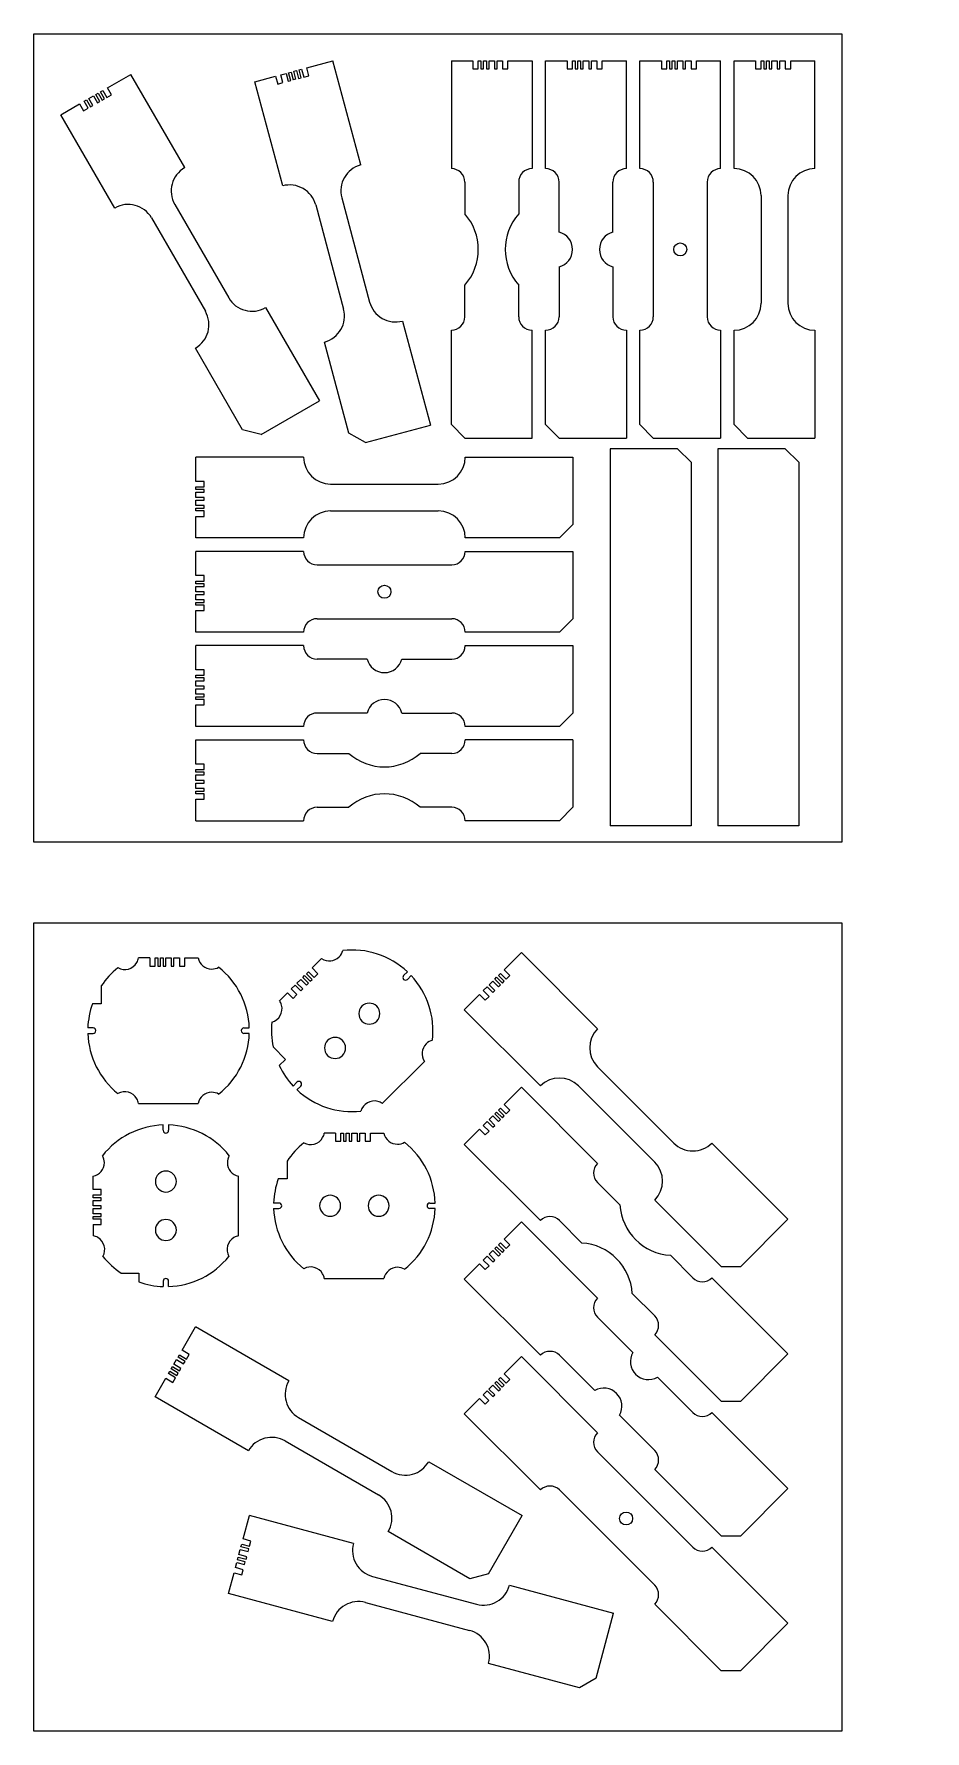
# Model space of a CAD drawing. Header units: millimetres. Extents: x 0 to 1032, y 0 to 630.
# Drawn here: x 0 to 331, y 0 to 630 of the extents above; entities that cross this region are included whole.
import ezdxf

# ---------------------------------------------------------------- set-up
doc = ezdxf.new("R2010")
doc.units = ezdxf.units.MM
doc.layers.get('0').update_dxf_attribs({"lineweight": 25, "true_color": 0xffffff})
for name, color, linetype, true_color in [('3', 7, 'Continuous', 0xffffff), ('4', 7, 'Continuous', 0xffffff), ('5', 5, 'Continuous', 0x0000ff)]:
    doc.layers.add(name, color=color, linetype=linetype, true_color=true_color)

# ---------------------------------------------------------------- blocks, each defined once
blk = doc.blocks.new('block 41')
at = {"color": 3, "true_color": 0x00ff00}
for p, q in [((0, -9), (0, 0)), ((140, 0), (140, -25)), ((0, -30), (0, -22)), ((140, -25), (135, -30)), ((135, -30), (100, -30))]:
    blk.add_line(p, q, dxfattribs=at)
at = {"color": 5, "true_color": 0x0000ff}
for p, q in [((3, -9), (0, -9)), ((0, -12), (0, -11)), ((0, -11), (3, -11)), ((3, -12), (0, -12)), ((3, -11), (3, -9)), ((3, -13), (3, -12)), ((0, -15), (0, -13)), ((0, -13), (3, -13)), ((3, -15), (0, -15)), ((0, -18), (0, -16)), ((0, -16), (3, -16)), ((3, -18), (0, -18)), ((3, -16), (3, -15)), ((3, -19), (3, -18)), ((0, -20), (0, -19)), ((0, -19), (3, -19)), ((3, -20), (0, -20)), ((0, -22), (3, -22)), ((3, -22), (3, -20))]:
    blk.add_line(p, q, dxfattribs=at)
at = {"layer": '3', "color": 3, "linetype": 'Continuous', "true_color": 0x00ff00}
for p, q in [((40, 0), (0, 0)), ((100, 0), (140, 0)), ((40, -30), (0, -30))]:
    blk.add_line(p, q, dxfattribs=at)
at = {"layer": '4', "color": 4, "linetype": 'Continuous', "true_color": 0x00ffff}
for centre, start, end in [((50, 0), 180, 270), ((90, 0), 270, 360), ((50, -30), 90, 180), ((90, -30), 0, 90)]:
    blk.add_arc(centre, 10, start, end, dxfattribs=at)
at = {"layer": '5', "color": 5, "linetype": 'Continuous', "true_color": 0x0000ff}
for p, q in [((50, -10), (90, -10)), ((50, -20), (90, -20))]:
    blk.add_line(p, q, dxfattribs=at)
blk = doc.blocks.new('block 43')
at = {"color": 3, "true_color": 0x00ff00}
for p, q in [((0, -9), (0, 0)), ((140, 0), (140, -25)), ((0, -30), (0, -22)), ((140, -25), (135, -30)), ((135, -30), (100, -30))]:
    blk.add_line(p, q, dxfattribs=at)
at = {"color": 5, "true_color": 0x0000ff}
for p, q in [((3, -9), (0, -9)), ((0, -12), (0, -11)), ((0, -11), (3, -11)), ((3, -12), (0, -12)), ((3, -11), (3, -9)), ((3, -13), (3, -12)), ((0, -15), (0, -13)), ((0, -13), (3, -13)), ((3, -15), (0, -15)), ((0, -18), (0, -16)), ((0, -16), (3, -16)), ((3, -18), (0, -18)), ((3, -16), (3, -15)), ((3, -19), (3, -18)), ((0, -20), (0, -19)), ((0, -19), (3, -19)), ((3, -20), (0, -20)), ((0, -22), (3, -22)), ((3, -22), (3, -20))]:
    blk.add_line(p, q, dxfattribs=at)
at = {"layer": '3', "color": 3, "linetype": 'Continuous', "true_color": 0x00ff00}
for p, q in [((40, 0), (0, 0)), ((100, 0), (140, 0)), ((40, -30), (0, -30))]:
    blk.add_line(p, q, dxfattribs=at)
at = {"layer": '4', "color": 4, "linetype": 'Continuous', "true_color": 0x00ffff}
for p, q in [((63.55, -5), (45, -5)), ((76.45, -5), (95, -5)), ((63.55, -25), (45, -25)), ((76.45, -25), (95, -25))]:
    blk.add_line(p, q, dxfattribs=at)
for centre, start, end in [((45, 0), 180, 270), ((95, 0), 270, 0), ((45, -30), 90, 180), ((95, -30), 0, 90)]:
    blk.add_arc(centre, 5, start, end, dxfattribs=at)
at = {"layer": '5', "color": 5, "linetype": 'Continuous', "true_color": 0x0000ff}
for centre, start, end in [((70, -3.33), 194.47751, 345.52249), ((70, -26.67), 14.47751, 165.52249)]:
    blk.add_arc(centre, 6.67, start, end, dxfattribs=at)
blk = doc.blocks.new('block 44')
at = {"color": 3, "true_color": 0x00ff00}
for p, q in [((0, -9), (0, 0)), ((140, 0), (140, -25)), ((0, -30), (0, -22)), ((140, -25), (135, -30)), ((135, -30), (100, -30))]:
    blk.add_line(p, q, dxfattribs=at)
at = {"color": 5, "true_color": 0x0000ff}
for p, q in [((3, -9), (0, -9)), ((0, -12), (0, -11)), ((0, -11), (3, -11)), ((3, -12), (0, -12)), ((3, -11), (3, -9)), ((3, -13), (3, -12)), ((0, -15), (0, -13)), ((0, -13), (3, -13)), ((3, -15), (0, -15)), ((0, -18), (0, -16)), ((0, -16), (3, -16)), ((3, -18), (0, -18)), ((3, -16), (3, -15)), ((3, -19), (3, -18)), ((0, -20), (0, -19)), ((0, -19), (3, -19)), ((3, -20), (0, -20)), ((0, -22), (3, -22)), ((3, -22), (3, -20))]:
    blk.add_line(p, q, dxfattribs=at)
at = {"layer": '3', "color": 3, "linetype": 'Continuous', "true_color": 0x00ff00}
for p, q in [((0, 0), (40, 0)), ((140, 0), (100, 0)), ((0, -30), (40, -30))]:
    blk.add_line(p, q, dxfattribs=at)
at = {"layer": '4', "color": 4, "linetype": 'Continuous', "true_color": 0x00ffff}
for p, q in [((45, -5), (56.77, -5)), ((95, -5), (83.23, -5)), ((45, -25), (56.77, -25)), ((95, -25), (83.23, -25))]:
    blk.add_line(p, q, dxfattribs=at)
for centre, start, end in [((45, 0), 180, 270), ((95, 0), 270, 0), ((45, -30), 90, 180), ((95, -30), 0, 90)]:
    blk.add_arc(centre, 5, start, end, dxfattribs=at)
at = {"layer": '5', "color": 5, "linetype": 'Continuous', "true_color": 0x0000ff}
for centre, start, end in [((70, 10), 228.59038, 311.40962), ((70, -40), 48.59038, 131.40962)]:
    blk.add_arc(centre, 20, start, end, dxfattribs=at)
blk = doc.blocks.new('block 37')
at = {"color": 3, "true_color": 0x00ff00}
for p, q in [((-30, 0), (-22, 0)), ((-9, 0), (0, 0)), ((-30, -135), (-30, -100)), ((-25, -140), (-30, -135)), ((-25, -140), (0, -140))]:
    blk.add_line(p, q, dxfattribs=at)
at = {"color": 5, "true_color": 0x0000ff}
for p, q in [((-22, 0), (-22, -3)), ((-20, -3), (-20, 0)), ((-20, 0), (-19, 0)), ((-19, 0), (-19, -3)), ((-18, -3), (-18, 0)), ((-18, 0), (-17, 0)), ((-17, 0), (-17, -3)), ((-16, -3), (-16, 0)), ((-16, 0), (-14, 0)), ((-14, 0), (-14, -3)), ((-13, -3), (-13, 0)), ((-13, 0), (-11, 0)), ((-11, 0), (-11, -3)), ((-9, -3), (-9, 0)), ((-22, -3), (-20, -3)), ((-19, -3), (-18, -3)), ((-17, -3), (-16, -3)), ((-14, -3), (-13, -3)), ((-11, -3), (-9, -3))]:
    blk.add_line(p, q, dxfattribs=at)
at = {"layer": '3', "color": 3, "linetype": 'Continuous', "true_color": 0x00ff00}
for p, q in [((-30, 0), (-30, -40)), ((0, 0), (0, -40)), ((0, -140), (0, -100))]:
    blk.add_line(p, q, dxfattribs=at)
at = {"layer": '4', "color": 4, "linetype": 'Continuous', "true_color": 0x00ffff}
for p, q in [((-25, -45), (-25, -56.77)), ((-5, -45), (-5, -56.77)), ((-25, -95), (-25, -83.23)), ((-5, -95), (-5, -83.23))]:
    blk.add_line(p, q, dxfattribs=at)
for centre, start, end in [((-30, -45), 0, 90), ((0, -45), 90, 180), ((-30, -95), 270, 0), ((0, -95), 180, 270)]:
    blk.add_arc(centre, 5, start, end, dxfattribs=at)
at = {"layer": '5', "color": 5, "linetype": 'Continuous', "true_color": 0x0000ff}
for centre, start, end in [((-40, -70), 318.59038, 41.40962), ((10, -70), 138.59038, 221.40962)]:
    blk.add_arc(centre, 20, start, end, dxfattribs=at)
blk = doc.blocks.new('block 38')
at = {"color": 3, "true_color": 0x00ff00}
for p, q in [((-30, 0), (-22, 0)), ((-9, 0), (0, 0)), ((-30, -135), (-30, -100)), ((-25, -140), (-30, -135)), ((-25, -140), (0, -140))]:
    blk.add_line(p, q, dxfattribs=at)
at = {"color": 5, "true_color": 0x0000ff}
for p, q in [((-22, 0), (-22, -3)), ((-20, -3), (-20, 0)), ((-20, 0), (-19, 0)), ((-19, 0), (-19, -3)), ((-18, -3), (-18, 0)), ((-18, 0), (-17, 0)), ((-17, 0), (-17, -3)), ((-16, -3), (-16, 0)), ((-16, 0), (-14, 0)), ((-14, 0), (-14, -3)), ((-13, -3), (-13, 0)), ((-13, 0), (-11, 0)), ((-11, 0), (-11, -3)), ((-9, -3), (-9, 0)), ((-22, -3), (-20, -3)), ((-19, -3), (-18, -3)), ((-17, -3), (-16, -3)), ((-14, -3), (-13, -3)), ((-11, -3), (-9, -3))]:
    blk.add_line(p, q, dxfattribs=at)
at = {"layer": '3', "color": 3, "linetype": 'Continuous', "true_color": 0x00ff00}
for p, q in [((-30, -40), (-30, 0)), ((0, -40), (0, 0)), ((0, -100), (0, -140))]:
    blk.add_line(p, q, dxfattribs=at)
at = {"layer": '4', "color": 4, "linetype": 'Continuous', "true_color": 0x00ffff}
for p, q in [((-25, -63.55), (-25, -45)), ((-5, -63.55), (-5, -45)), ((-25, -76.45), (-25, -95)), ((-5, -76.45), (-5, -95))]:
    blk.add_line(p, q, dxfattribs=at)
for centre, start, end in [((-30, -45), 0, 90), ((0, -45), 90, 180), ((-30, -95), 270, 0), ((0, -95), 180, 270)]:
    blk.add_arc(centre, 5, start, end, dxfattribs=at)
at = {"layer": '5', "color": 5, "linetype": 'Continuous', "true_color": 0x0000ff}
for centre, start, end in [((-26.67, -70), 284.47751, 75.52249), ((-3.33, -70), 104.47751, 255.52249)]:
    blk.add_arc(centre, 6.67, start, end, dxfattribs=at)
blk = doc.blocks.new('block 40')
at = {"color": 3, "true_color": 0x00ff00}
for p, q in [((-30, 0), (-22, 0)), ((-9, 0), (0, 0)), ((-30, -135), (-30, -100)), ((-25, -140), (-30, -135)), ((-25, -140), (0, -140))]:
    blk.add_line(p, q, dxfattribs=at)
at = {"color": 5, "true_color": 0x0000ff}
for p, q in [((-22, 0), (-22, -3)), ((-20, 0), (-19, 0)), ((-20, -3), (-20, 0)), ((-19, 0), (-19, -3)), ((-18, -3), (-18, 0)), ((-18, 0), (-17, 0)), ((-17, 0), (-17, -3)), ((-16, -3), (-16, 0)), ((-16, 0), (-14, 0)), ((-14, 0), (-14, -3)), ((-13, -3), (-13, 0)), ((-13, 0), (-11, 0)), ((-11, 0), (-11, -3)), ((-9, -3), (-9, 0)), ((-22, -3), (-20, -3)), ((-19, -3), (-18, -3)), ((-17, -3), (-16, -3)), ((-14, -3), (-13, -3)), ((-11, -3), (-9, -3))]:
    blk.add_line(p, q, dxfattribs=at)
at = {"layer": '3', "color": 3, "linetype": 'Continuous', "true_color": 0x00ff00}
for p, q in [((-30, -40), (-30, 0)), ((0, -40), (0, 0)), ((0, -100), (0, -140))]:
    blk.add_line(p, q, dxfattribs=at)
at = {"layer": '4', "color": 4, "linetype": 'Continuous', "true_color": 0x00ffff}
for centre, start, end in [((-30, -50), 0, 90), ((0, -50), 90, 180), ((-30, -90), 270, 0), ((0, -90), 180, 270)]:
    blk.add_arc(centre, 10, start, end, dxfattribs=at)
at = {"layer": '5', "color": 5, "linetype": 'Continuous', "true_color": 0x0000ff}
for p, q in [((-20, -50), (-20, -90)), ((-10, -50), (-10, -90))]:
    blk.add_line(p, q, dxfattribs=at)
blk = doc.blocks.new('block 31')
at = {"color": 3, "true_color": 0x00ff00}
for p, q in [((-8.66, -5), (0, 0)), ((-25.98, -15), (-19.05, -11)), ((41.52, -131.91), (24.02, -101.6)), ((48.35, -133.74), (70, -121.24)), ((48.35, -133.74), (41.52, -131.91))]:
    blk.add_line(p, q, dxfattribs=at)
at = {"color": 5, "true_color": 0x0000ff}
for p, q in [((-11.26, -6.5), (-10.39, -6)), ((-10.39, -6), (-8.89, -8.6)), ((-7.16, -7.6), (-8.66, -5)), ((-19.05, -11), (-17.55, -13.6)), ((-17.55, -13.6), (-15.82, -12.6)), ((-17.32, -10), (-16.45, -9.5)), ((-15.82, -12.6), (-17.32, -10)), ((-16.45, -9.5), (-14.95, -12.1)), ((-15.59, -9), (-13.86, -8)), ((-14.09, -11.6), (-15.59, -9)), ((-14.95, -12.1), (-14.09, -11.6)), ((-13.86, -8), (-12.36, -10.6)), ((-12.99, -7.5), (-12.12, -7)), ((-11.49, -10.1), (-12.99, -7.5)), ((-12.36, -10.6), (-11.49, -10.1)), ((-12.12, -7), (-10.62, -9.6)), ((-9.76, -9.1), (-11.26, -6.5)), ((-10.62, -9.6), (-9.76, -9.1)), ((-8.89, -8.6), (-7.16, -7.6))]:
    blk.add_line(p, q, dxfattribs=at)
at = {"layer": '3', "color": 3, "linetype": 'Continuous', "true_color": 0x00ff00}
for p, q in [((20, -34.64), (0, 0)), ((-5.98, -49.64), (-25.98, -15)), ((50, -86.6), (70, -121.24))]:
    blk.add_line(p, q, dxfattribs=at)
at = {"layer": '4', "color": 4, "linetype": 'Continuous', "true_color": 0x00ffff}
for centre, start, end in [((25, -43.3), 120, 210), ((-0.98, -58.3), 30, 120), ((19.02, -92.94), 300, 30), ((45, -77.94), 210, 300)]:
    blk.add_arc(centre, 10, start, end, dxfattribs=at)
at = {"layer": '5', "color": 5, "linetype": 'Continuous', "true_color": 0x0000ff}
for p, q in [((16.34, -48.3), (36.34, -82.94)), ((7.68, -53.3), (27.68, -87.94))]:
    blk.add_line(p, q, dxfattribs=at)
blk = doc.blocks.new('block 34')
at = {"color": 3, "true_color": 0x00ff00}
for p, q in [((-9.66, -2.59), (0, 0)), ((-28.98, -7.76), (-21.25, -5.69)), ((5.96, -138.16), (-3.1, -104.36)), ((12.09, -141.7), (5.96, -138.16)), ((12.09, -141.7), (36.23, -135.23))]:
    blk.add_line(p, q, dxfattribs=at)
at = {"color": 5, "true_color": 0x0000ff}
for p, q in [((-21.25, -5.69), (-20.47, -8.59)), ((-19.32, -5.18), (-17.39, -4.66)), ((-18.54, -8.07), (-19.32, -5.18)), ((-17.39, -4.66), (-16.61, -7.56)), ((-16.42, -4.4), (-15.45, -4.14)), ((-15.64, -7.3), (-16.42, -4.4)), ((-15.45, -4.14), (-14.68, -7.04)), ((-14.49, -3.88), (-13.52, -3.62)), ((-13.71, -6.78), (-14.49, -3.88)), ((-13.52, -3.62), (-12.75, -6.52)), ((-12.75, -6.52), (-11.78, -6.26)), ((-12.56, -3.36), (-11.59, -3.11)), ((-11.78, -6.26), (-12.56, -3.36)), ((-11.59, -3.11), (-10.81, -6)), ((-10.81, -6), (-8.88, -5.49)), ((-8.88, -5.49), (-9.66, -2.59)), ((-20.47, -8.59), (-18.54, -8.07)), ((-16.61, -7.56), (-15.64, -7.3)), ((-13.71, -6.78), (-14.68, -7.04))]:
    blk.add_line(p, q, dxfattribs=at)
at = {"layer": '3', "color": 3, "linetype": 'Continuous', "true_color": 0x00ff00}
for p, q in [((10.35, -38.64), (0, 0)), ((-18.63, -46.4), (-28.98, -7.76)), ((25.88, -96.59), (36.23, -135.23))]:
    blk.add_line(p, q, dxfattribs=at)
at = {"layer": '4', "color": 4, "linetype": 'Continuous', "true_color": 0x00ffff}
for centre, start, end in [((12.94, -48.3), 105, 195), ((-16.04, -56.06), 15, 105), ((-5.68, -94.7), 285, 15), ((23.29, -86.93), 195, 285)]:
    blk.add_arc(centre, 10, start, end, dxfattribs=at)
at = {"layer": '5', "color": 5, "linetype": 'Continuous', "true_color": 0x0000ff}
for p, q in [((-6.38, -53.47), (3.98, -92.11)), ((3.28, -50.88), (13.63, -89.52))]:
    blk.add_line(p, q, dxfattribs=at)
blk = doc.blocks.new('block 3')
at = {"color": 3, "true_color": 0x00ff00}
for p, q in [((-2.33, -8.69), (0, 0)), ((-7.76, -28.98), (-5.69, -21.25)), ((128.76, -60.38), (135.23, -36.23)), ((122.64, -63.92), (88.83, -54.86)), ((128.76, -60.38), (122.64, -63.92))]:
    blk.add_line(p, q, dxfattribs=at)
at = {"color": 5, "true_color": 0x0000ff}
for p, q in [((-3.88, -14.49), (-3.36, -12.56)), ((-3.36, -12.56), (-0.47, -13.33)), ((-3.11, -11.59), (-2.85, -10.63)), ((-0.21, -12.37), (-3.11, -11.59)), ((-2.85, -10.63), (0.05, -11.4)), ((0.57, -9.47), (-2.33, -8.69)), ((-0.47, -13.33), (-0.21, -12.37)), ((0.05, -11.4), (0.57, -9.47)), ((-5.18, -19.32), (-4.66, -17.39)), ((-4.66, -17.39), (-1.76, -18.16)), ((-4.4, -16.42), (-4.14, -15.45)), ((-1.5, -17.2), (-4.4, -16.42)), ((-4.14, -15.45), (-1.24, -16.23)), ((-0.98, -15.27), (-3.88, -14.49)), ((-1.76, -18.16), (-1.5, -17.2)), ((-1.24, -16.23), (-0.98, -15.27)), ((-5.69, -21.25), (-2.8, -22.03)), ((-2.28, -20.09), (-5.18, -19.32)), ((-2.8, -22.03), (-2.28, -20.09))]:
    blk.add_line(p, q, dxfattribs=at)
at = {"layer": '3', "color": 3, "linetype": 'Continuous', "true_color": 0x00ff00}
for p, q in [((38.64, -10.35), (0, 0)), ((30.87, -39.33), (-7.76, -28.98)), ((96.59, -25.88), (135.23, -36.23))]:
    blk.add_line(p, q, dxfattribs=at)
at = {"layer": '4', "color": 4, "linetype": 'Continuous', "true_color": 0x00ffff}
for centre, start, end in [((48.3, -12.94), 165, 255), ((86.93, -23.29), 255, 345), ((40.53, -41.92), 75, 165), ((79.17, -52.27), 345, 75)]:
    blk.add_arc(centre, 10, start, end, dxfattribs=at)
at = {"layer": '5', "color": 5, "linetype": 'Continuous', "true_color": 0x0000ff}
for p, q in [((45.71, -22.6), (84.35, -32.95)), ((43.12, -32.26), (81.76, -42.61))]:
    blk.add_line(p, q, dxfattribs=at)
blk = doc.blocks.new('block 6')
at = {"color": 3, "true_color": 0x00ff00}
for p, q in [((-5, -8.66), (0, 0)), ((-15, -25.98), (-11, -19.05)), ((108.74, -91.65), (121.24, -70)), ((101.91, -93.48), (71.6, -75.98)), ((108.74, -91.65), (101.91, -93.48))]:
    blk.add_line(p, q, dxfattribs=at)
at = {"color": 5, "true_color": 0x0000ff}
for p, q in [((-8, -13.86), (-7, -12.12)), ((-7, -12.12), (-4.4, -13.62)), ((-6.5, -11.26), (-6, -10.39)), ((-3.9, -12.76), (-6.5, -11.26)), ((-6, -10.39), (-3.4, -11.89)), ((-2.4, -10.16), (-5, -8.66)), ((-3.4, -11.89), (-2.4, -10.16)), ((-10, -17.32), (-9.5, -16.45)), ((-7.4, -18.82), (-10, -17.32)), ((-9.5, -16.45), (-6.9, -17.95)), ((-9, -15.59), (-8.5, -14.72)), ((-6.4, -17.09), (-9, -15.59)), ((-8.5, -14.72), (-5.9, -16.22)), ((-8.4, -20.55), (-7.4, -18.82)), ((-5.4, -15.36), (-8, -13.86)), ((-6.9, -17.95), (-6.4, -17.09)), ((-5.9, -16.22), (-5.4, -15.36)), ((-4.4, -13.62), (-3.9, -12.76)), ((-11, -19.05), (-8.4, -20.55))]:
    blk.add_line(p, q, dxfattribs=at)
at = {"layer": '3', "color": 3, "linetype": 'Continuous', "true_color": 0x00ff00}
for p, q in [((34.64, -20), (0, 0)), ((19.64, -45.98), (-15, -25.98)), ((86.6, -50), (121.24, -70))]:
    blk.add_line(p, q, dxfattribs=at)
at = {"layer": '4', "color": 4, "linetype": 'Continuous', "true_color": 0x00ffff}
for centre, start, end in [((43.3, -25), 150, 240), ((28.3, -50.98), 60, 150), ((77.94, -45), 240, 330), ((62.94, -70.98), 330, 60)]:
    blk.add_arc(centre, 10, start, end, dxfattribs=at)
at = {"layer": '5', "color": 5, "linetype": 'Continuous', "true_color": 0x0000ff}
for p, q in [((38.3, -33.66), (72.94, -53.66)), ((33.3, -42.32), (67.94, -62.32))]:
    blk.add_line(p, q, dxfattribs=at)
blk = doc.blocks.new('block 10')
at = {"color": 3, "true_color": 0x00ff00}
for p, q in [((-6.36, -6.36), (0, 0)), ((-21.21, -21.21), (-15.56, -15.56)), ((74.25, -116.67), (49.5, -91.92)), ((81.32, -116.67), (98.99, -98.99)), ((81.32, -116.67), (74.25, -116.67))]:
    blk.add_line(p, q, dxfattribs=at)
at = {"color": 5, "true_color": 0x0000ff}
for p, q in [((-12.02, -12.02), (-10.61, -10.61)), ((-9.9, -14.14), (-12.02, -12.02)), ((-10.61, -10.61), (-8.49, -12.73)), ((-9.9, -9.9), (-9.19, -9.19)), ((-7.78, -12.02), (-9.9, -9.9)), ((-9.19, -9.19), (-7.07, -11.31)), ((-8.49, -8.49), (-7.78, -7.78)), ((-6.36, -10.61), (-8.49, -8.49)), ((-8.49, -12.73), (-7.78, -12.02)), ((-7.78, -7.78), (-5.66, -9.9)), ((-7.07, -11.31), (-6.36, -10.61)), ((-4.24, -8.49), (-6.36, -6.36)), ((-5.66, -9.9), (-4.24, -8.49)), ((-15.56, -15.56), (-13.44, -17.68)), ((-14.14, -14.14), (-12.73, -12.73)), ((-12.02, -16.26), (-14.14, -14.14)), ((-13.44, -17.68), (-12.02, -16.26)), ((-12.73, -12.73), (-10.61, -14.85)), ((-10.61, -14.85), (-9.9, -14.14))]:
    blk.add_line(p, q, dxfattribs=at)
at = {"layer": '3', "color": 3, "linetype": 'Continuous', "true_color": 0x00ff00}
for p, q in [((28.28, -28.28), (0, 0)), ((7.07, -49.5), (-21.21, -21.21)), ((70.71, -70.71), (98.99, -98.99))]:
    blk.add_line(p, q, dxfattribs=at)
at = {"layer": '4', "color": 4, "linetype": 'Continuous', "true_color": 0x00ffff}
for p, q in [((41.4, -48.47), (28.28, -35.36)), ((27.26, -62.61), (14.14, -49.5)), ((50.53, -57.6), (63.64, -70.71)), ((36.38, -71.74), (49.5, -84.85))]:
    blk.add_line(p, q, dxfattribs=at)
for centre, start, end in [((31.82, -31.82), 135, 225), ((10.61, -53.03), 45, 135), ((67.18, -67.18), 225, 315), ((45.96, -88.39), 315, 45)]:
    blk.add_arc(centre, 5, start, end, dxfattribs=at)
at = {"layer": '5', "color": 5, "linetype": 'Continuous', "true_color": 0x0000ff}
for centre, start, end in [((47.14, -51.85), 149.47751, 300.52249), ((30.64, -68.35), 329.47751, 120.52249)]:
    blk.add_arc(centre, 6.67, start, end, dxfattribs=at)
blk = doc.blocks.new('block 24')
at = {"color": 3, "true_color": 0x00ff00}
for p, q in [((-6.36, -6.36), (0, 0)), ((-21.21, -21.21), (-15.56, -15.56)), ((74.25, -116.67), (49.5, -91.92)), ((81.32, -116.67), (98.99, -98.99)), ((81.32, -116.67), (74.25, -116.67))]:
    blk.add_line(p, q, dxfattribs=at)
at = {"color": 5, "true_color": 0x0000ff}
for p, q in [((-12.02, -12.02), (-10.61, -10.61)), ((-9.9, -14.14), (-12.02, -12.02)), ((-10.61, -10.61), (-8.49, -12.73)), ((-9.9, -9.9), (-9.19, -9.19)), ((-7.78, -12.02), (-9.9, -9.9)), ((-9.19, -9.19), (-7.07, -11.31)), ((-8.49, -8.49), (-7.78, -7.78)), ((-6.36, -10.61), (-8.49, -8.49)), ((-8.49, -12.73), (-7.78, -12.02)), ((-7.78, -7.78), (-5.66, -9.9)), ((-7.07, -11.31), (-6.36, -10.61)), ((-4.24, -8.49), (-6.36, -6.36)), ((-5.66, -9.9), (-4.24, -8.49)), ((-15.56, -15.56), (-13.44, -17.68)), ((-14.14, -14.14), (-12.73, -12.73)), ((-12.02, -16.26), (-14.14, -14.14)), ((-13.44, -17.68), (-12.02, -16.26)), ((-12.73, -12.73), (-10.61, -14.85)), ((-10.61, -14.85), (-9.9, -14.14))]:
    blk.add_line(p, q, dxfattribs=at)
at = {"layer": '3', "color": 3, "linetype": 'Continuous', "true_color": 0x00ff00}
for p, q in [((28.28, -28.28), (0, 0)), ((7.07, -49.5), (-21.21, -21.21)), ((70.71, -70.71), (98.99, -98.99))]:
    blk.add_line(p, q, dxfattribs=at)
at = {"layer": '4', "color": 4, "linetype": 'Continuous', "true_color": 0x00ffff}
for centre, start, end in [((35.36, -35.36), 135, 225), ((14.14, -56.57), 45, 135), ((63.64, -63.64), 225, 315), ((42.43, -84.85), 315, 45)]:
    blk.add_arc(centre, 10, start, end, dxfattribs=at)
at = {"layer": '5', "color": 5, "linetype": 'Continuous', "true_color": 0x0000ff}
for p, q in [((28.28, -42.43), (56.57, -70.71)), ((21.21, -49.5), (49.5, -77.78))]:
    blk.add_line(p, q, dxfattribs=at)
blk = doc.blocks.new('block 26')
at = {"color": 3, "true_color": 0x00ff00}
for p, q in [((-6.36, -6.36), (0, 0)), ((-21.21, -21.21), (-15.56, -15.56)), ((74.25, -116.67), (49.5, -91.92)), ((81.32, -116.67), (98.99, -98.99)), ((81.32, -116.67), (74.25, -116.67))]:
    blk.add_line(p, q, dxfattribs=at)
at = {"color": 5, "true_color": 0x0000ff}
for p, q in [((-12.02, -12.02), (-10.61, -10.61)), ((-9.9, -14.14), (-12.02, -12.02)), ((-10.61, -10.61), (-8.49, -12.73)), ((-9.9, -9.9), (-9.19, -9.19)), ((-7.78, -12.02), (-9.9, -9.9)), ((-9.19, -9.19), (-7.07, -11.31)), ((-8.49, -8.49), (-7.78, -7.78)), ((-6.36, -10.61), (-8.49, -8.49)), ((-8.49, -12.73), (-7.78, -12.02)), ((-7.78, -7.78), (-5.66, -9.9)), ((-7.07, -11.31), (-6.36, -10.61)), ((-4.24, -8.49), (-6.36, -6.36)), ((-5.66, -9.9), (-4.24, -8.49)), ((-15.56, -15.56), (-13.44, -17.68)), ((-14.14, -14.14), (-12.73, -12.73)), ((-12.02, -16.26), (-14.14, -14.14)), ((-13.44, -17.68), (-12.02, -16.26)), ((-12.73, -12.73), (-10.61, -14.85)), ((-10.61, -14.85), (-9.9, -14.14))]:
    blk.add_line(p, q, dxfattribs=at)
at = {"layer": '3', "color": 3, "linetype": 'Continuous', "true_color": 0x00ff00}
for p, q in [((0, 0), (28.28, -28.28)), ((-21.21, -21.21), (7.07, -49.5)), ((98.99, -98.99), (70.71, -70.71))]:
    blk.add_line(p, q, dxfattribs=at)
at = {"layer": '4', "color": 4, "linetype": 'Continuous', "true_color": 0x00ffff}
for p, q in [((28.28, -35.36), (36.61, -43.68)), ((14.14, -49.5), (22.47, -57.82)), ((63.64, -70.71), (55.32, -62.39)), ((49.5, -84.85), (41.17, -76.53))]:
    blk.add_line(p, q, dxfattribs=at)
for centre, start, end in [((31.82, -31.82), 135, 225), ((10.61, -53.03), 45, 135), ((67.18, -67.18), 225, 315), ((45.96, -88.39), 315, 45)]:
    blk.add_arc(centre, 5, start, end, dxfattribs=at)
at = {"layer": '5', "color": 5, "linetype": 'Continuous', "true_color": 0x0000ff}
for centre, start, end in [((56.57, -42.43), 183.59038, 266.40962), ((21.21, -77.78), 3.59038, 86.40962)]:
    blk.add_arc(centre, 20, start, end, dxfattribs=at)
blk = doc.blocks.new('block 14')
at = {"color": 3, "true_color": 0x00ff00}
for p, q in [((-7, 27), (-11.17, 27)), ((6, 27), (10.95, 27)), ((-25, 16.58), (-25, 10)), ((-25, 10), (-28.28, 10)), ((-28, 1), (-29.98, 1)), ((28, 1), (29.98, 1)), ((-29.98, -1), (-28, -1)), ((29.98, -1), (28, -1)), ((-11.17, -27), (10.95, -27))]:
    blk.add_line(p, q, dxfattribs=at)
at = {"color": 5, "true_color": 0x0000ff}
for p, q in [((-7, 27), (-7, 24)), ((-5, 24), (-5, 27)), ((-5, 27), (-4, 27)), ((-4, 27), (-4, 24)), ((-3, 24), (-3, 27)), ((-3, 27), (-2, 27)), ((-2, 27), (-2, 24)), ((-1, 24), (-1, 27)), ((-1, 27), (1, 27)), ((1, 27), (1, 24)), ((2, 24), (2, 27)), ((2, 27), (4, 27)), ((4, 27), (4, 24)), ((6, 24), (6, 27)), ((-7, 24), (-5, 24)), ((-4, 24), (-3, 24)), ((-2, 24), (-1, 24)), ((1, 24), (2, 24)), ((4, 24), (6, 24))]:
    blk.add_line(p, q, dxfattribs=at)
at = {"color": 3, "true_color": 0x00ff00}
for centre, radius, start, end in [((-16.25, 27.86), 5.15, 240.34279, 330), ((-16.25, 27.86), 5.15, 330, 350.42767), ((16, 28), 5.15, 191.19652, 270), ((0, 0), 30, 128.79722, 146.44269), ((16, 28), 5.15, 270, 300.16744), ((0, 0), 30, 1.91021, 51.71301), ((0, 0), 30, 160.52878, 178.08979), ((-28, 0), 1, 0, 90), ((-28, 0), 1, 270, 0), ((28, 0), 1, 90, 270), ((0, 0), 30, 181.91021, 231.20278), ((0, 0), 30, 308.28699, 358.08979), ((-16.25, -27.86), 5.15, 30, 119.65721), ((16, -28), 5.15, 90, 168.80348), ((16, -28), 5.15, 59.83256, 90), ((-16.25, -27.86), 5.15, 9.57233, 30)]:
    blk.add_arc(centre, radius, start, end, dxfattribs=at)
blk = doc.blocks.new('laser_setup')
at = {"color": 3, "true_color": 0x00ff00}
for p, q in [((-116.67, -74.25), (-21.21, 21.21)), ((-21.21, 21.21), (0, 0)), ((-98.99, -98.99), (0, 0)), ((-116.67, -81.32), (-116.67, -74.25)), ((-116.67, -81.32), (-98.99, -98.99))]:
    blk.add_line(p, q, dxfattribs=at)

msp = doc.modelspace()

# ---------------------------------------------------------------- linework, layer by layer
for p, q in [((0, 630), (300, 630)), ((0, 330), (0, 630)), ((300, 630), (300, 330)), ((300, 330), (0, 330)), ((0, 300), (300, 300)), ((0, 0), (0, 300)), ((300, 300), (300, 0)), ((300, 0), (0, 0))]:
    msp.add_line(p, q)
at = {"color": 3, "true_color": 0x00ff00}
for p, q in [((225, 620), (233, 620)), ((246, 620), (255, 620)), ((225, 485), (225, 520)), ((230, 480), (225, 485)), ((230, 480), (255, 480)), ((60.16, 428.92), (60.16, 437.92)), ((200.16, 437.92), (200.16, 412.92)), ((60.16, 407.92), (60.16, 415.92)), ((200.16, 412.92), (195.16, 407.92)), ((195.16, 407.92), (160.16, 407.92)), ((103.33, 283.28), (106.83, 286.77)), ((137.27, 280.45), (138.67, 281.85)), ((140.09, 280.44), (138.69, 279.03)), ((94.14, 274.08), (91.19, 271.13)), ((88.78, 253.99), (93.43, 249.33)), ((93.43, 249.33), (91.11, 247.01)), ((129.37, 232.95), (145.01, 248.59)), ((97.67, 240.85), (96.27, 239.45)), ((97.68, 238.03), (99.09, 239.44)), ((48, 223), (48, 224.98)), ((50, 224.98), (50, 223)), ((112, 222), (107.83, 222)), ((125, 222), (129.95, 222)), ((94, 211.58), (94, 205)), ((22, 201), (22, 205.95)), ((76, 183.83), (76, 205.95)), ((94, 205), (90.72, 205)), ((91, 196), (89.02, 196)), ((147, 196), (148.98, 196)), ((89.02, 194), (91, 194)), ((148.98, 194), (147, 194)), ((22, 188), (22, 183.83)), ((32.42, 170), (39, 170)), ((39, 170), (39, 166.72)), ((48, 167), (48, 165.02)), ((50, 165.02), (50, 167)), ((107.83, 168), (129.95, 168)), ((174.64, 132.63), (181.01, 138.99)), ((159.79, 117.78), (165.45, 123.44)), ((255.25, 22.32), (230.5, 47.07)), ((262.32, 22.32), (280, 40)), ((262.32, 22.32), (255.25, 22.32))]:
    msp.add_line(p, q, dxfattribs=at)
at = {"color": 5, "true_color": 0x0000ff}
for p, q in [((233, 620), (233, 617)), ((235, 617), (235, 620)), ((235, 620), (236, 620)), ((236, 620), (236, 617)), ((237, 617), (237, 620)), ((237, 620), (238, 620)), ((238, 620), (238, 617)), ((239, 617), (239, 620)), ((239, 620), (241, 620)), ((241, 620), (241, 617)), ((242, 617), (242, 620)), ((242, 620), (244, 620)), ((244, 620), (244, 617)), ((246, 617), (246, 620)), ((233, 617), (235, 617)), ((236, 617), (237, 617)), ((238, 617), (239, 617)), ((241, 617), (242, 617)), ((244, 617), (246, 617)), ((63.16, 428.92), (60.16, 428.92)), ((63.16, 426.92), (63.16, 428.92)), ((60.16, 425.92), (60.16, 426.92)), ((60.16, 426.92), (63.16, 426.92)), ((63.16, 425.92), (60.16, 425.92)), ((60.16, 422.92), (60.16, 424.92)), ((60.16, 424.92), (63.16, 424.92)), ((63.16, 422.92), (60.16, 422.92)), ((63.16, 424.92), (63.16, 425.92)), ((63.16, 421.92), (63.16, 422.92)), ((60.16, 419.92), (60.16, 421.92)), ((60.16, 421.92), (63.16, 421.92)), ((63.16, 419.92), (60.16, 419.92)), ((60.16, 417.92), (60.16, 418.92)), ((60.16, 418.92), (63.16, 418.92)), ((63.16, 417.92), (60.16, 417.92)), ((60.16, 415.92), (63.16, 415.92)), ((63.16, 418.92), (63.16, 419.92)), ((63.16, 415.92), (63.16, 417.92)), ((97.67, 277.62), (99.09, 279.03)), ((99.79, 275.5), (97.67, 277.62)), ((99.09, 279.03), (101.21, 276.91)), ((99.79, 279.74), (100.5, 280.45)), ((101.92, 277.62), (99.79, 279.74)), ((100.5, 280.45), (102.62, 278.33)), ((101.21, 281.15), (101.92, 281.86)), ((103.33, 279.03), (101.21, 281.15)), ((101.21, 276.91), (101.92, 277.62)), ((101.92, 281.86), (104.04, 279.74)), ((102.62, 278.33), (103.33, 279.03)), ((105.45, 281.15), (103.33, 283.28)), ((104.04, 279.74), (105.45, 281.15)), ((94.14, 274.08), (96.26, 271.96)), ((95.55, 275.5), (96.97, 276.91)), ((97.67, 273.38), (95.55, 275.5)), ((96.26, 271.96), (97.67, 273.38)), ((96.97, 276.91), (99.09, 274.79)), ((99.09, 274.79), (99.79, 275.5)), ((112, 222), (112, 219)), ((114, 219), (114, 222)), ((114, 222), (115, 222)), ((115, 222), (115, 219)), ((116, 219), (116, 222)), ((116, 222), (117, 222)), ((117, 222), (117, 219)), ((118, 219), (118, 222)), ((118, 222), (120, 222)), ((120, 222), (120, 219)), ((121, 219), (121, 222)), ((121, 222), (123, 222)), ((123, 222), (123, 219)), ((125, 219), (125, 222)), ((112, 219), (114, 219)), ((115, 219), (116, 219)), ((117, 219), (118, 219)), ((120, 219), (121, 219)), ((123, 219), (125, 219)), ((25, 201), (22, 201)), ((22, 198), (22, 199)), ((22, 199), (25, 199)), ((25, 198), (22, 198)), ((22, 195), (22, 197)), ((22, 197), (25, 197)), ((25, 199), (25, 201)), ((25, 197), (25, 198)), ((25, 195), (22, 195)), ((22, 192), (22, 194)), ((22, 194), (25, 194)), ((25, 192), (22, 192)), ((22, 190), (22, 191)), ((22, 191), (25, 191)), ((25, 190), (22, 190)), ((25, 194), (25, 195)), ((25, 191), (25, 192)), ((25, 188), (25, 190)), ((22, 188), (25, 188)), ((176.76, 130.51), (174.64, 132.63)), ((166.86, 124.85), (168.28, 126.27)), ((168.28, 126.27), (170.4, 124.15)), ((168.98, 126.97), (170.4, 128.39)), ((171.11, 124.85), (168.98, 126.97)), ((170.4, 128.39), (172.52, 126.27)), ((171.11, 129.1), (171.81, 129.8)), ((173.23, 126.97), (171.11, 129.1)), ((171.81, 129.8), (173.93, 127.68)), ((172.52, 130.51), (173.23, 131.22)), ((174.64, 128.39), (172.52, 130.51)), ((172.52, 126.27), (173.23, 126.97)), ((173.23, 131.22), (175.35, 129.1)), ((173.93, 127.68), (174.64, 128.39)), ((175.35, 129.1), (176.76, 130.51)), ((165.45, 123.44), (167.57, 121.32)), ((168.98, 122.73), (166.86, 124.85)), ((167.57, 121.32), (168.98, 122.73)), ((170.4, 124.15), (171.11, 124.85))]:
    msp.add_line(p, q, dxfattribs=at)
at = {"color": 3, "true_color": 0x00ff00}
for centre, radius, start, end in [((118.18, 259.94), 30, 46.91021, 96.71301), ((109.69, 291.05), 5.15, 236.19652, 315), ((109.69, 291.05), 5.15, 315, 345.16744), ((137.98, 279.74), 1, 135, 315), ((118.18, 259.94), 30, 353.28699, 43.08979), ((86.99, 268.15), 5.15, 15, 35.42767), ((86.99, 268.15), 5.15, 285.34279, 15), ((118.18, 259.94), 30, 173.79722, 191.44269), ((149.29, 251.46), 5.15, 135, 213.80348), ((149.29, 251.46), 5.15, 104.83256, 135), ((118.18, 259.94), 30, 205.52878, 223.08979), ((98.38, 240.14), 1, 45, 135), ((98.38, 240.14), 1, 315, 45), ((118.18, 259.94), 30, 226.91021, 276.20278), ((126.39, 228.75), 5.15, 75, 164.65721), ((126.39, 228.75), 5.15, 54.57233, 75), ((49, 195), 30, 91.91021, 141.71301), ((49, 223), 1, 180, 0), ((49, 195), 30, 38.28699, 88.08979), ((102.75, 222.86), 5.15, 330, 350.42767), ((135, 223), 5.15, 191.19652, 270), ((119, 195), 30, 128.79722, 146.44269), ((102.75, 222.86), 5.15, 240.34279, 330), ((135, 223), 5.15, 270, 300.16744), ((119, 195), 30, 1.91021, 51.71301), ((21, 211), 5.15, 281.19652, 0), ((21, 211), 5.15, 0, 30.16744), ((77, 211), 5.15, 149.83256, 180), ((77, 211), 5.15, 180, 258.80348), ((119, 195), 30, 160.52878, 178.08979), ((91, 195), 1, 0, 90), ((147, 195), 1, 90, 270), ((119, 195), 30, 181.91021, 231.20278), ((91, 195), 1, 270, 0), ((119, 195), 30, 308.28699, 358.08979), ((21.14, 178.75), 5.15, 60, 80.42767), ((21.14, 178.75), 5.15, 330.34279, 60), ((76.86, 178.75), 5.15, 120, 209.65721), ((76.86, 178.75), 5.15, 99.57233, 120), ((49, 195), 30, 218.79722, 236.44269), ((49, 195), 30, 271.91021, 321.20278), ((102.75, 167.14), 5.15, 30, 119.65721), ((135, 167), 5.15, 90, 168.80348), ((135, 167), 5.15, 59.83256, 90), ((49, 195), 30, 250.52878, 268.08979), ((49, 167), 1, 90, 180), ((49, 167), 1, 0, 90), ((102.75, 167.14), 5.15, 9.57233, 30)]:
    msp.add_arc(centre, radius, start, end, dxfattribs=at)
at = {"color": 5, "true_color": 0x0000ff}
for centre, start, end in [((124.54, 266.31), 135, 315), ((124.54, 266.31), 315, 135), ((111.82, 253.58), 135, 315), ((111.82, 253.58), 315, 135), ((49, 204), 0, 180), ((49, 204), 180, 0), ((110, 195), 90, 270), ((110, 195), 270, 90), ((128, 195), 90, 270), ((128, 195), 270, 90), ((49, 186), 0, 180), ((49, 186), 180, 0)]:
    msp.add_arc(centre, 3.9, start, end, dxfattribs=at)
at = {"layer": '3', "color": 3, "linetype": 'Continuous', "true_color": 0x00ff00}
for p, q in [((225, 580), (225, 620)), ((255, 580), (255, 620)), ((255, 520), (255, 480)), ((100.16, 437.92), (60.16, 437.92)), ((160.16, 437.92), (200.16, 437.92)), ((100.16, 407.92), (60.16, 407.92)), ((209.29, 110.71), (181.01, 138.99)), ((188.08, 89.5), (159.79, 117.78)), ((251.72, 68.28), (280, 40))]:
    msp.add_line(p, q, dxfattribs=at)
at = {"layer": '4', "color": 4, "linetype": 'Continuous', "true_color": 0x00ffff}
for centre, start, end in [((225, 575), 360, 90), ((255, 575), 90, 180), ((225, 525), 270, 0), ((255, 525), 180, 270), ((105.16, 437.92), 180, 270), ((155.16, 437.92), 270, 0), ((105.16, 407.92), 90, 180), ((155.16, 407.92), 0, 90), ((212.82, 107.18), 135, 225), ((191.61, 85.96), 45, 135), ((248.18, 71.82), 225, 315), ((226.97, 50.61), 315, 45)]:
    msp.add_arc(centre, 5, start, end, dxfattribs=at)
at = {"layer": '5', "color": 5, "linetype": 'Continuous', "true_color": 0x0000ff}
for p, q in [((230, 575), (230, 525)), ((250, 575), (250, 525)), ((105.16, 432.92), (155.16, 432.92)), ((105.16, 412.92), (155.16, 412.92)), ((209.29, 103.64), (244.64, 68.28)), ((195.15, 89.5), (230.5, 54.14))]:
    msp.add_line(p, q, dxfattribs=at)
at = {"layer": '5'}
for centre in [(240, 550), (130.16, 422.92), (219.9, 78.9)]:
    msp.add_circle(centre, 2.4, dxfattribs=at)

# ---------------------------------------------------------------- block references
for name, p in [('block 34', (111, 620)), ('block 37', (185, 620)), ('block 38', (220, 620)), ('block 40', (290, 620)), ('block 31', (35.98, 615)), ('block 41', (60.16, 472.92)), ('block 43', (60.16, 402.92)), ('block 44', (60.16, 367.92)), ('block 14', (50, 260)), ('block 24', (181.01, 288.99)), ('block 26', (181.01, 238.99)), ('block 10', (181.01, 188.99)), ('block 6', (60, 150)), ('block 3', (80, 80))]:
    msp.add_blockref(name, p)
at = {"rotation": 225}
for p in [(214, 336), (254, 336)]:
    msp.add_blockref('laser_setup', p, dxfattribs=at)

doc.saveas('drawing.dxf')
